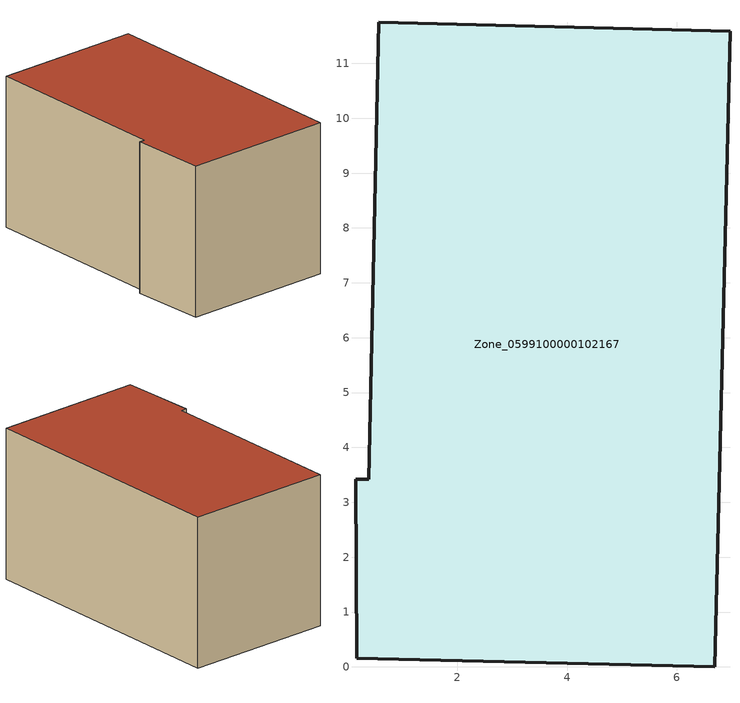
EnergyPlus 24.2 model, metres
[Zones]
Zone_0599100000102167
 floor ground (C_G): 0.38,3.42 0.57,11.75 6.97,11.58 6.69,0 0.16,0.15 0.14,3.42 z0
 wall outside (C_F): 6.69,0 6.97,11.58 0.57,11.75 0.38,3.42 0.14,3.42 0.16,0.15 6.69,0 z0:6.55
 roof outside (C_R): 0.14,3.42 0.16,0.15 6.69,0 6.97,11.58 0.57,11.75 0.38,3.42 z6.55
[BUILDING]
Pand.0599100000102167: North Axis=0; Terrain=City; Loads Convergence Tolerance Value=0.04; Temperature Convergence Tolerance Value=0.4; Solar Distribution=FullExterior; Maximum Number of Warmup Days=25; Minimum Number of Warmup Days=1
[Site:Location]
Rotterdam.The.Hague.AP_ZH_NLD Design_Conditions: Latitude=51.96; Longitude=4.45; Time Zone=1; Elevation=-4.5
[SITE:GROUNDTEMPERATURE:BUILDINGSURFACE]
18, 18, 18, 18, 18, 18, 18, 18, 18, 18, 18, 18
[MATERIAL] Thermal Absorptance=0.9; Solar Absorptance=0.7; Visible Absorptance=0.7
Name | Roughness | Thickness | Conductivity | Density | Specific Heat
G.TC.1946-1964 | MediumSmooth | 0.15 | 1 | 540 | 1210
F.TC.1946-1964 | Rough | 0.3 | 0.857143 | 1920 | 840
R.TC.1946-1964 | MediumRough | 0.2 | 0.235294 | 1500 | 1000
[CONSTRUCTION]
C_G: G.TC.1946-1964
C_F: F.TC.1946-1964
C_R: R.TC.1946-1964
[ZONE]
Zone_0599100000102167: Type=1; Multiplier=1; Ceiling Height=Autocalculate; Volume=Autocalculate; Floor Area=autocalculate; Part of Total Floor Area=Yes
[ZONEINFILTRATION:DESIGNFLOWRATE]
Infil_Zone_0599100000102167: Zone or ZoneList or Space or SpaceList=Zone_0599100000102167; Schedule=AlwaysOn; Design Flow Rate Calculation Method=Flow/Area; Flow Rate per Floor Area=0.003; Constant Term Coefficient=1; Temperature Term Coefficient=0; Velocity Term Coefficient=0; Velocity Squared Term Coefficient=0
[HVACTEMPLATE:ZONE:IDEALLOADSAIRSYSTEM]
Zone_0599100000102167: Maximum Heating Supply Air Temperature=50; Minimum Cooling Supply Air Temperature=13; Maximum Heating Supply Air Humidity Ratio=0.0156; Minimum Cooling Supply Air Humidity Ratio=0.0077; Heating Limit=NoLimit; Cooling Limit=NoLimit; Dehumidification Control Type=ConstantSensibleHeatRatio; Cooling Sensible Heat Ratio=0.7; Dehumidification Setpoint=60; Humidification Control Type=None; Humidification Setpoint=30; Outdoor Air Method=None; Outdoor Air Flow Rate per Person=0.00944; Outdoor Air Flow Rate per Zone Floor Area=0; Outdoor Air Flow Rate per Zone=0; Demand Controlled Ventilation Type=None; Outdoor Air Economizer Type=NoEconomizer; Heat Recovery Type=None; Sensible Heat Recovery Effectiveness=0.7; Latent Heat Recovery Effectiveness=0.65
[ZONECONTROL:THERMOSTAT]
ThermostatControl_Zone_0599100000102167: Zone or ZoneList=Zone_0599100000102167; Control Type Schedule=DualSetpointControlType; Control 1=Thermostat_Zone_0599100000102167; Temperature Difference Between Cutout And Setpoint=0
[THERMOSTATSETPOINT:DUALSETPOINT]
Thermostat_Zone_0599100000102167: Heating Setpoint Temperature Schedule=HeatingSetpoint_Zone_0599100000102167; Cooling Setpoint Temperature Schedule=CoolingSetpoint_Zone_0599100000102167
[SCHEDULE:COMPACT]
HeatingSetpoint_Zone_0599100000102167: Through: 12/31, For: AllDays, Until: 24:00, 21
CoolingSetpoint_Zone_0599100000102167: Through: 12/31, For: AllDays, Until: 24:00, 24
DualSetpointControlType: Through: 12/31, For: AllDays, Until: 24:00, 4
AlwaysOn: Through: 12/31, For: AllDays, Until: 24:00, 1
